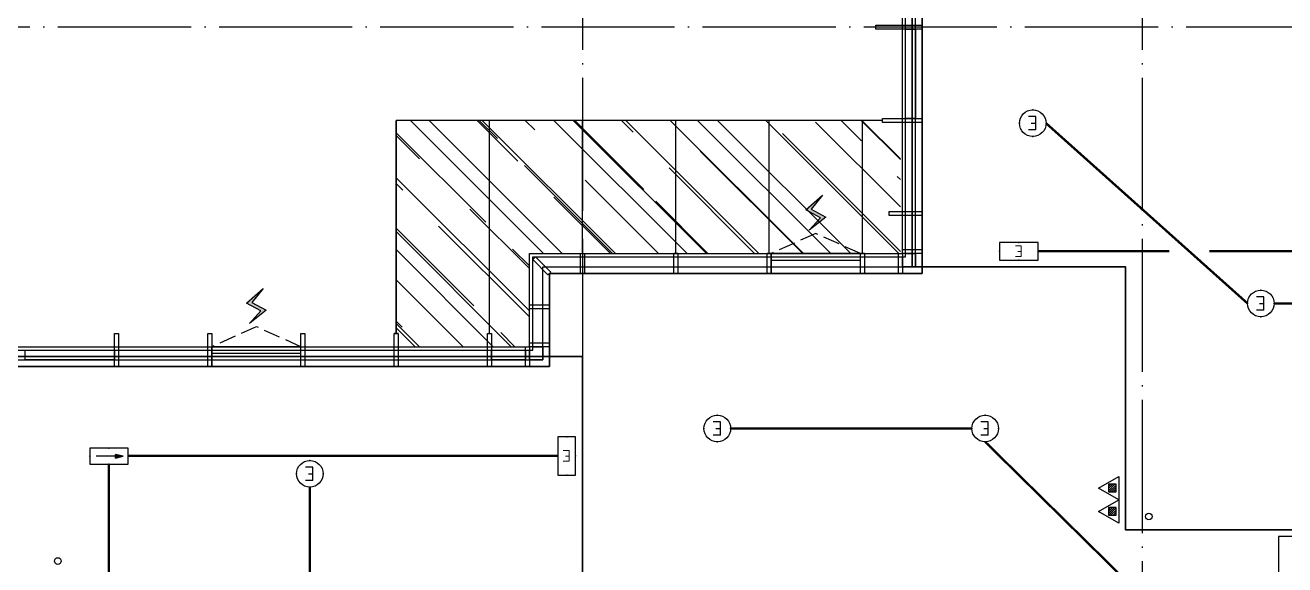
# Model space of a CAD drawing. Extents: x -292644 to 261407, y -12902 to 435090.
# Drawn here: x 111787 to 130700, y 84923 to 93030 of the extents above; entities that cross this region are included whole.
import ezdxf
from ezdxf.enums import TextEntityAlignment as Align
from ezdxf.xclip import XClip

# ---------------------------------------------------------------- set-up
doc = ezdxf.new("R2010")
doc.units = 0
doc.header["$LTSCALE"] = 1000
doc.header["$MEASUREMENT"] = 0
for name, pattern in [('104-10 轴网$0$DOTE', [2.42, 2, -0.2, 0.02, -0.2]), ('8#楼幕墙$0$109-34 轴网$0$L1$0$$AUDIT_BAD_LTYPE1', [0]), ('8#楼幕墙$0$DASH', [0.35, 0.25, -0.1]), ('DASH', [0.35, 0.25, -0.1]), ('X-104 8#10#平面_t3$0$109-34 轴网$0$L1$0$$AUDIT_BAD_LTYPE1', [0])]:
    doc.linetypes.add(name, pattern=pattern)
doc.layers.get('0').update_dxf_attribs({"linetype": 'CONTINUOUS'})
for name, color, linetype in [('104-10 轴网$0$A_AXIS-轴线', 36, '104-10 轴网$0$DOTE'), ('8#楼幕墙$0$04-电动窗', 1, 'CONTINUOUS'), ('8#楼幕墙$0$A-C_玻璃幕墙', 140, 'CONTINUOUS'), ('8#楼幕墙$0$A-SUR_看线', 231, 'CONTINUOUS'), ('8#楼幕墙$0$A-TECH_结构', 21, 'CONTINUOUS'), ('EQUIP-照明', 3, 'CONTINUOUS'), ('WIRE-应急', 2, 'DASH'), ('X-104 8#10#平面_t3$0$A-C_玻璃幕墙', 140, 'CONTINUOUS'), ('X-104 8#10#平面_t3$0$A-O_分水线', 127, 'CONTINUOUS'), ('X-104 8#10#平面_t3$0$A-SUR_看线', 231, 'CONTINUOUS'), ('X-104 8#10#平面_t3$0$A-TECH_结构', 21, 'CONTINUOUS'), ('X-104 8#10#平面_t3$0$EH_玻璃', 156, 'CONTINUOUS'), ('X-104 8#10#平面_t3$0$水-消火栓', 41, 'CONTINUOUS')]:
    doc.layers.add(name, color=color, linetype=linetype)
doc.layers.add('X-104 8#10#平面_t3$0$000套内', color=226, linetype='CONTINUOUS', lineweight=30, plot=False)
doc.layers.get('X-104 8#10#平面_t3$0$A-O_分水线').off()
doc.styles.add('_TEL_DIM', font='SIMPLEX', dxfattribs={"width": 0.7, "height": 3.5, "bigfont": 'HZTXT'})
doc.styles.get("Standard").update_dxf_attribs({"font": 'gbenor.shx', "bigfont": 'gbcbig.shx'})

# ---------------------------------------------------------------- blocks, each defined once
blk = doc.blocks.new('104-10 轴网')
at = {"layer": '104-10 轴网$0$A_AXIS-轴线', "linetype": '104-10 轴网$0$DOTE'}
for p, q in [((128830, 40100), (128830, -6500)), ((137230, 40100), (137230, -6500)), ((168930, 33600), (113930, 33600))]:
    blk.add_line(p, q, dxfattribs=at)
blk = doc.blocks.new('X-104 8#10#平面_t3$0$fdhggh')
at = {"layer": 'X-104 8#10#平面_t3$0$A-TECH_结构', "linetype": 'X-104 8#10#平面_t3$0$109-34 轴网$0$L1$0$$AUDIT_BAD_LTYPE1'}
blk.add_lwpolyline([(42500, 87900), (42500, 97700), (24700, 97700), (24700, 96300), (13500, 96300), (13500, 89300), (7900, 89300), (7900, 87900), (-3300, 87900), (-3300, 76700), (-4700, 76700), (-4700, 56100), (8900, 56100), (8900, 58900), (20100, 58900), (20100, 71500), (27100, 71500), (27100, 75700), (33100, 75700), (33100, 72900), (45300, 72900), (45300, 87900)], close=True, dxfattribs=at)
blk = doc.blocks.new('X-104 8#10#平面_t3$0$fdsgdfh')
at = {"layer": 'X-104 8#10#平面_t3$0$A-TECH_结构', "linetype": 'X-104 8#10#平面_t3$0$109-34 轴网$0$L1$0$$AUDIT_BAD_LTYPE1'}
for points in [[(18850, 25250), (20254, 25389), (20350, 25950)], [(8450, 23450), (8450, 22150), (8921, 22309), (9050, 23450), (8450, 23450)], [(16150, 22850), (15854, 22126), (14550, 21950)], [(16750, 14500), (16349, 14335), (16150, 12800)]]:
    blk.add_lwpolyline(points, dxfattribs=at)
for points in [[(20350, 25950), (18850, 25950), (18850, 25250), (20350, 25250)], [(8450, 24850), (9050, 24850), (9050, 23550), (8450, 23550)], [(8450, 23450), (9050, 23450), (9050, 22150), (8450, 22150)], [(14550, 22850), (16150, 22850), (16150, 21950), (14550, 21950)], [(10750, 15200), (10050, 15200), (10050, 14700), (10750, 14700)], [(11200, 14500), (10050, 14500), (10050, 12800), (11200, 12800)], [(16150, 14500), (16750, 14500), (16750, 12800), (16150, 12800)]]:
    blk.add_lwpolyline(points, close=True, dxfattribs=at)
at = {"layer": 'X-104 8#10#平面_t3$0$A-TECH_结构'}
for points in [[(8450, 23550), (8450, 24850), (9050, 24850), (8862, 23719)], [(24450, 23550), (24450, 24850), (25000, 24850), (24819, 23660)], [(24450, 24850), (25000, 24850), (25000, 23550), (24450, 23550)]]:
    blk.add_lwpolyline(points, close=True, dxfattribs=at)
for points in [[(10050, 14700), (10619, 14783), (10750, 15200)], [(11200, 14500), (11005, 13062), (10050, 12800)]]:
    blk.add_lwpolyline(points, dxfattribs=at)
blk = doc.blocks.new('8#楼幕墙$0$$TCHSYS$WIN2D')
for p, q in [((-0.5, 0.5), (0.5, 0.5)), ((-0.5, 0.5), (-0.5, -0.5)), ((0.5, 0.5), (0.5, -0.5)), ((0.5, 0.167), (-0.5, 0.167)), ((0.5, -0.167), (-0.5, -0.167)), ((-0.5, -0.5), (0.5, -0.5))]:
    blk.add_line(p, q)
blk = doc.blocks.new('8#楼幕墙$0$开启扇')
at = {"layer": '8#楼幕墙$0$04-电动窗'}
h = blk.add_hatch(color=1, dxfattribs=at)
h.dxf.hatch_style = 1
h.paths.add_polyline_path([(771, 399), (600, 588), (817, 705), (569, 925), (738, 715), (521, 598)])
at = {"linetype": '8#楼幕墙$0$DASH'}
blk.add_lwpolyline([(0, 50), (670, 350), (1340, 50)], dxfattribs=at)
at = {"layer": '8#楼幕墙$0$04-电动窗', "color": 1}
blk.add_lwpolyline([(771, 399), (600, 588), (817, 705), (569, 925), (738, 715), (521, 598), (771, 399)], close=True, dxfattribs=at)
at = {"xscale": -1340, "yscale": 300, "zscale": 1340, "rotation": 180}
blk.add_blockref('8#楼幕墙$0$$TCHSYS$WIN2D', (670, -100), dxfattribs=at)
blk = doc.blocks.new('8#楼幕墙$0$ii')
blk.add_lwpolyline([(-1340, 0), (0, 0), (0, -150), (-1340, -150)], close=True)
blk = doc.blocks.new('8#楼幕墙$0$A$C13E80662')
for points in [[(150, 150), (150, 200), (0, 200), (0, 0), (150, 0)], [(150, 0), (200, 0), (200, 150), (150, 150)]]:
    blk.add_lwpolyline(points)
blk = doc.blocks.new('*U5091')
blk.add_lwpolyline([(510, 0), (0, 0), (0, 150), (510, 150)], close=True)
blk = doc.blocks.new('8#楼幕墙')
at = {"layer": '8#楼幕墙$0$A-C_玻璃幕墙'}
for points in [[(-3600, 88200), (7600, 88200), (7600, 89600), (13200, 89600), (13200, 96600), (24400, 96600), (24400, 98000), (42800, 98000), (42800, 88200), (45600, 88200), (45600, 72600), (32800, 72600), (32800, 75400), (27400, 75400), (27400, 71200), (20400, 71200), (20400, 58600), (9200, 58600), (9200, 55800), (-5000, 55800), (-5000, 77000), (-3600, 77000)], [(-3550, 88150), (7650, 88150), (7650, 89550), (13250, 89550), (13250, 96550), (24450, 96550), (24450, 97950), (42750, 97950), (42750, 88150), (45550, 88150), (45550, 72650), (32850, 72650), (32850, 75450), (27350, 75450), (27350, 71250), (20350, 71250), (20350, 58650), (9150, 58650), (9150, 55850), (-4950, 55850), (-4950, 76950), (-3550, 76950)], [(-3400, 88000), (7800, 88000), (7800, 89400), (13400, 89400), (13400, 96400), (24600, 96400), (24600, 97800), (42600, 97800), (42600, 88000), (45400, 88000), (45400, 72800), (33000, 72800), (33000, 75600), (27200, 75600), (27200, 71400), (20200, 71400), (20200, 58800), (9000, 58800), (9000, 56000), (-4800, 56000), (-4800, 76800), (-3400, 76800)], [(12800, 92970), (12800, 93030), (13500, 93030), (13500, 92970)], [(12900, 91570), (12900, 91630), (13500, 91630), (13500, 91570)], [(13000, 90170), (13000, 90230), (13500, 90230), (13500, 90170)], [(13200, 89600), (13200, 89660), (13500, 89660), (13500, 89600)], [(7921, 89321), (7879, 89279), (7650, 89508), (7692, 89550)], [(8370, 89600), (8430, 89600), (8430, 89300), (8370, 89300)], [(9770, 89600), (9830, 89600), (9830, 89300), (9770, 89300)], [(11170, 89600), (11230, 89600), (11230, 89300), (11170, 89300)], [(12570, 89600), (12630, 89600), (12630, 89300), (12570, 89300)], [(13140, 89600), (13200, 89600), (13200, 89300), (13140, 89300)], [(7600, 88770), (7600, 88830), (7900, 88830), (7900, 88770)], [(1430, 87900), (1370, 87900), (1370, 88400), (1430, 88400)], [(2830, 87900), (2770, 87900), (2770, 88400), (2830, 88400)], [(4230, 87900), (4170, 87900), (4170, 88400), (4230, 88400)], [(5630, 87900), (5570, 87900), (5570, 88400), (5630, 88400)], [(7030, 87900), (6970, 87900), (6970, 88400), (7030, 88400)], [(7540, 88200), (7600, 88200), (7600, 87900), (7540, 87900)], [(7600, 88200), (7600, 88260), (7900, 88260), (7900, 88200)]]:
    blk.add_lwpolyline(points, close=True, dxfattribs=at)
at = {"layer": '8#楼幕墙$0$A-SUR_看线'}
for p, q in [((9830, 89600), (9770, 89600)), ((11230, 89600), (11170, 89600)), ((12630, 89600), (12570, 89600)), ((5630, 88400), (5570, 88400))]:
    blk.add_line(p, q, dxfattribs=at)
at = {"layer": '8#楼幕墙$0$A-TECH_结构'}
blk.add_lwpolyline([(-3300, 87900), (7900, 87900), (7900, 89300), (13500, 89300), (13500, 96300), (24700, 96300), (24700, 97700), (42500, 97700), (42500, 87900), (45300, 87900), (45300, 72900), (33100, 72900), (33100, 75700), (27100, 75700), (27100, 71500), (20100, 71500), (20100, 58900), (8900, 58900), (8900, 56100), (-4700, 56100), (-4700, 76700), (-3300, 76700)], close=True, dxfattribs=at)
at = {"layer": '8#楼幕墙$0$A-C_玻璃幕墙'}
for name, p, rotation in [('8#楼幕墙$0$ii', (13250, 92970), 90), ('*U5091', (7540, 88150), 180)]:
    blk.add_blockref(name, p, dxfattribs=dict(at, rotation=rotation))
at = {"layer": '8#楼幕墙$0$A-C_玻璃幕墙', "linetype": '8#楼幕墙$0$109-34 轴网$0$L1$0$$AUDIT_BAD_LTYPE1', "xscale": -1}
for p in [(12570, 89550), (12570, 89550), (4170, 88150)]:
    blk.add_blockref('8#楼幕墙$0$开启扇', p, dxfattribs=at)
at = {"layer": '8#楼幕墙$0$A-C_玻璃幕墙', "xscale": -1}
for p in [(13400, 89400), (7800, 88000)]:
    blk.add_blockref('8#楼幕墙$0$A$C13E80662', p, dxfattribs=at)
at = {"layer": '8#楼幕墙$0$A-C_玻璃幕墙'}
blk.add_blockref('8#楼幕墙$0$ii', (1370, 88150), dxfattribs=at)
blk = doc.blocks.new('X-104 8#10#平面_t3$0$$TWTSYS$00000546')
h = blk.add_hatch()
h.set_pattern_fill('ANSI31', color=256, scale=200, style=0)
h.set_pattern_definition([(45, (-38543.802, -6670.83), (-17.67767, 17.67767), [])])
h.paths.add_polyline_path([(-65, 174), (65, 174), (65, 44), (-65, 44)])
for points in [[(0, 344), (-198, 0), (198, 0)], [(-65, 174), (65, 174), (65, 44), (-65, 44)]]:
    blk.add_lwpolyline(points, close=True)
blk = doc.blocks.new('X-104 8#10#平面_t3$0$A$C46662BA1')
at = {"layer": 'X-104 8#10#平面_t3$0$水-消火栓'}
for centre in [(128657, 85650), (112277, 84980)]:
    blk.add_circle(centre, 50, dxfattribs=at)
at = {"layer": 'X-104 8#10#平面_t3$0$水-消火栓', "xscale": -0.88, "yscale": 0.88, "zscale": 0.88, "rotation": 90}
for p in [(128207, 86075), (128207, 85725)]:
    blk.add_blockref('X-104 8#10#平面_t3$0$$TWTSYS$00000546', p, dxfattribs=at)
blk = doc.blocks.new('X-104 8#10#平面_t3')
at = {"layer": 'X-104 8#10#平面_t3$0$EH_玻璃'}
h = blk.add_hatch(dxfattribs=at)
h.set_pattern_fill('AR-RROOF', color=256, scale=600, angle=-45)
h.set_pattern_definition([(315, (103326.95, 160800), (1724.209, -646.5784), [11430, -1524, 3810, -762]), (315, (104313, 160352.8), (177.809, 1255.44), [2286, -251.46, 4572, -571.5]), (315, (104054.35, 160988.6), (3162.8462, -2440.8336), [6096, -1066.8, 3048, -762])])
h.paths.add_polyline_path([(117357, 88200), (119357, 88200), (119357, 89600), (124927, 89600), (124927, 91600), (117357, 91600)])
at = {"layer": 'X-104 8#10#平面_t3$0$000套内'}
for points in [[(125107, 89400), (125107, 96450), (136307, 96450), (136307, 97850), (154407, 97850), (154407, 88050), (157207, 88050), (157207, 72750), (144707, 72750), (144707, 75550), (138957, 75550), (138957, 84350), (132207, 84350), (132207, 85450), (128307, 85450), (128307, 89400), (125107, 89400)], [(120157, 88050), (120157, 84250), (120057, 84250), (120057, 81450), (121707, 81450), (121707, 72100), (128807, 72100), (128807, 71400), (132007, 71400), (132007, 58750), (120807, 58750), (120807, 55950), (106907, 55950), (106907, 71500), (106907, 76850), (108307, 76850), (108307, 88050)]]:
    blk.add_lwpolyline(points, close=True, dxfattribs=at)
at = {"layer": 'X-104 8#10#平面_t3$0$000套内', "linetype": 'X-104 8#10#平面_t3$0$109-34 轴网$0$L1$0$$AUDIT_BAD_LTYPE1'}
blk.add_lwpolyline([(120157, 84600), (120157, 88050)], dxfattribs=at)
at = {"layer": 'X-104 8#10#平面_t3$0$A-C_玻璃幕墙'}
for p, q in [((117357, 88400), (117357, 91600)), ((118757, 88400), (118757, 91600)), ((120157, 89600), (120157, 91600)), ((121557, 89600), (121557, 91600)), ((122957, 89600), (122957, 91600)), ((124357, 89600), (124357, 91600))]:
    blk.add_line(p, q, dxfattribs=at)
blk.add_lwpolyline([(124657, 91600), (117357, 91600), (117357, 88400)], dxfattribs=at)
at = {"layer": 'X-104 8#10#平面_t3$0$A-SUR_看线'}
for p, q in [((121587, 89600), (121527, 89600)), ((122987, 89600), (122927, 89600)), ((124387, 89600), (124327, 89600))]:
    blk.add_line(p, q, dxfattribs=at)
at = {"linetype": 'X-104 8#10#平面_t3$0$109-34 轴网$0$L1$0$$AUDIT_BAD_LTYPE1'}
ref = blk.add_blockref('8#楼幕墙', (111757, 0), dxfattribs=at)
XClip(ref).set_block_clipping_path([(-18549.9999999995, -12899.9999999999), (65550.0000000003, 284100.0000000003)])
for name, p in [('X-104 8#10#平面_t3$0$fdhggh', (111757, 0)), ('X-104 8#10#平面_t3$0$fdsgdfh', (111757, 59400))]:
    blk.add_blockref(name, p, dxfattribs=at)
ref = blk.add_blockref('104-10 轴网', (-8673, 59400), dxfattribs=at)
XClip(ref).set_block_clipping_path([(104379.5977508624, -11900), (178479.5977508624, 45500)])
at = {"layer": 'X-104 8#10#平面_t3$0$A-O_分水线', "linetype": 'X-104 8#10#平面_t3$0$109-34 轴网$0$L1$0$$AUDIT_BAD_LTYPE1'}
blk.add_blockref('X-104 8#10#平面_t3$0$A$C46662BA1', (0, 0), dxfattribs=at)
blk = doc.blocks.new('$equip$00001147')
blk.add_circle((0, 0), 0.5)
at = {"flags": 9}
blk.add_attdef('A', (0, 0), '', height=0.00002, dxfattribs=at)
blk = doc.blocks.new('$equip_U$00000361(HT0843)')
for p in [(0, 0.5), (-0.5, 0), (0.5, 0), (0, -0.5)]:
    blk.add_point(p)
blk.add_blockref('$equip$00001147', (0, 0))
at = {"color": 7, "style": '_TEL_DIM'}
blk.add_attdef('$TEXT$', text='', height=0.5, dxfattribs=at).set_placement((0, 0), align=Align.MIDDLE_CENTER)
at = {"color": 7, "style": '_TEL_DIM', "flags": 1}
for tag in ['A', 'REMARK']:
    blk.add_attdef(tag, text='', height=0.000025, dxfattribs=at).set_placement((0, 0), align=Align.MIDDLE_CENTER)
blk = doc.blocks.new('$equip$00002534')
for p, q in [((-0.72, 0.66), (-0.72, 0)), ((0.72, 0.66), (-0.72, 0.66)), ((0.72, 0), (0.72, 0.66)), ((-0.72, 0), (0.72, 0))]:
    blk.add_line(p, q)
blk.add_lwpolyline([(-0.72, 0.66), (-0.72, 0), (0.72, 0), (0.72, 0.66), (-0.72, 0.66), (-0.72, 0)])
for p in [(0, 0.66), (-0.72, 0.33), (0, 0), (0.72, 0.33)]:
    blk.add_point(p)
at = {"color": 7, "style": '_TEL_DIM'}
blk.add_attdef('$TEXT$', text='', height=0.4, dxfattribs=at).set_placement((0, 0.33), align=Align.MIDDLE_CENTER)
at = {"color": 7, "style": '_TEL_DIM', "flags": 1}
blk.add_attdef('A', text='', height=0.00002, dxfattribs=at).set_placement((0, 0), align=Align.MIDDLE_CENTER)
blk = doc.blocks.new('$equip$00002541')
blk.add_hatch(color=256).paths.add_polyline_path([(-0.24, 0.372), (-0.528, 0.3), (-0.24, 0.228)])
for p, q in [((-0.72, 0.6), (-0.72, 0)), ((0.72, 0.6), (-0.72, 0.6)), ((0.72, 0), (0.72, 0.6)), ((-0.72, 0), (0.72, 0)), ((-0.24, 0.372), (-0.528, 0.3)), ((-0.528, 0.3), (-0.24, 0.228)), ((-0.24, 0.372), (-0.24, 0.228))]:
    blk.add_line(p, q)
at = {"color": 7}
blk.add_line((-0.48, 0.3), (0.48, 0.3), dxfattribs=at)
blk.add_lwpolyline([(-0.72, 0.6), (-0.72, 0), (0.72, 0), (0.72, 0.6), (-0.72, 0.6), (-0.72, 0)])
for p in [(0, 0.6), (-0.72, 0.3), (0, 0), (0.72, 0.3)]:
    blk.add_point(p)
at = {"color": 7, "style": '_TEL_DIM', "flags": 1}
blk.add_attdef('A', text='', height=0.00002, dxfattribs=at).set_placement((0, 0), align=Align.MIDDLE_CENTER)

msp = doc.modelspace()

# ---------------------------------------------------------------- linework, layer by layer
at = {"layer": 'WIRE-应急', "linetype": 'DASH', "const_width": 35}
for points in [[(130140, 88850), (127115, 91557)], [(126994, 89633), (128965, 89633)], [(129564, 89633), (132392, 89633)], [(134140, 88850), (130540, 88850)], [(126000, 86971), (122379, 86971)], [(128600, 84406), (126200, 86771)], [(113045, 86433), (113045, 80830)], [(119786, 86558), (113333, 86558)], [(116061, 86091), (116061, 83213)]]:
    msp.add_lwpolyline(points, dxfattribs=at)

# ---------------------------------------------------------------- block references
msp.add_blockref('X-104 8#10#平面_t3', (0, 0))
at = {"layer": 'EQUIP-照明', "xscale": 400, "yscale": 400, "zscale": 400, "rotation": 180}
for p in [(126915, 91557), (130340, 88850), (122179, 86971), (126200, 86971), (116061, 86291)]:
    msp.add_blockref('$equip_U$00000361(HT0843)', p, dxfattribs=at).add_auto_attribs({'$TEXT$': 'E'})
at = {"layer": 'EQUIP-照明'}
ref = msp.add_blockref('$equip$00002534', (126706, 89501), dxfattribs=dict(at, xscale=400, yscale=400, zscale=400))
ref.add_attrib('$TEXT$', 'E', dxfattribs={"layer": '0', "color": 7, "height": 160, "rotation": 180, "style": '_TEL_DIM'}).set_placement((126706, 89633), align=Align.MIDDLE_CENTER)
ref = msp.add_blockref('$equip$00002534', (120050, 86558), dxfattribs=dict(at, xscale=400, yscale=400, zscale=400, rotation=89.99999999999999))
ref.add_attrib('$TEXT$', 'E', dxfattribs={"layer": '0', "color": 7, "height": 160, "rotation": 180, "style": '_TEL_DIM'}).set_placement((119918, 86558), align=Align.MIDDLE_CENTER)
at = {"layer": 'EQUIP-照明', "xscale": 400, "yscale": 400, "zscale": 400, "rotation": 180}
msp.add_blockref('$equip$00002541', (113045, 86673), dxfattribs=at)

doc.saveas('drawing.dxf')
